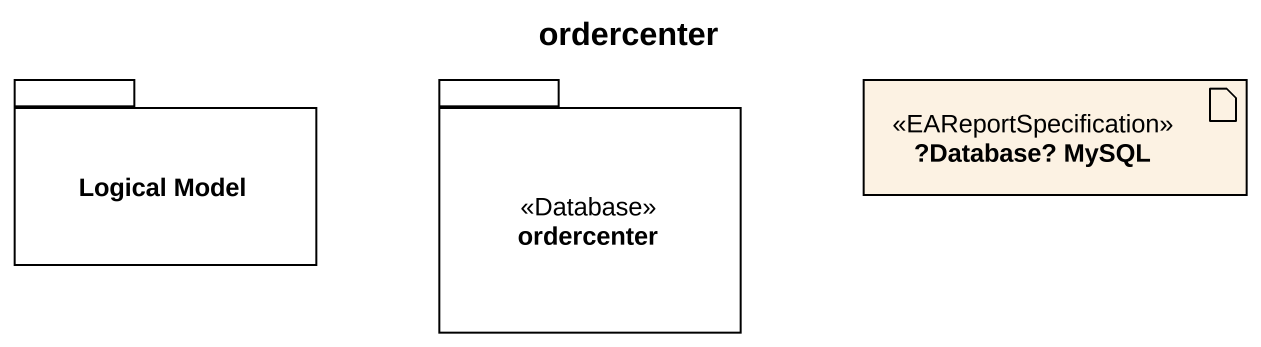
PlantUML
@startuml
title ordercenter
package "Logical Model" as Logical_Model {
}
package ordercenter <<Database>> {
}
artifact "?Database? MySQL" as Database_MySQL <<EAReportSpecification>>
@enduml
